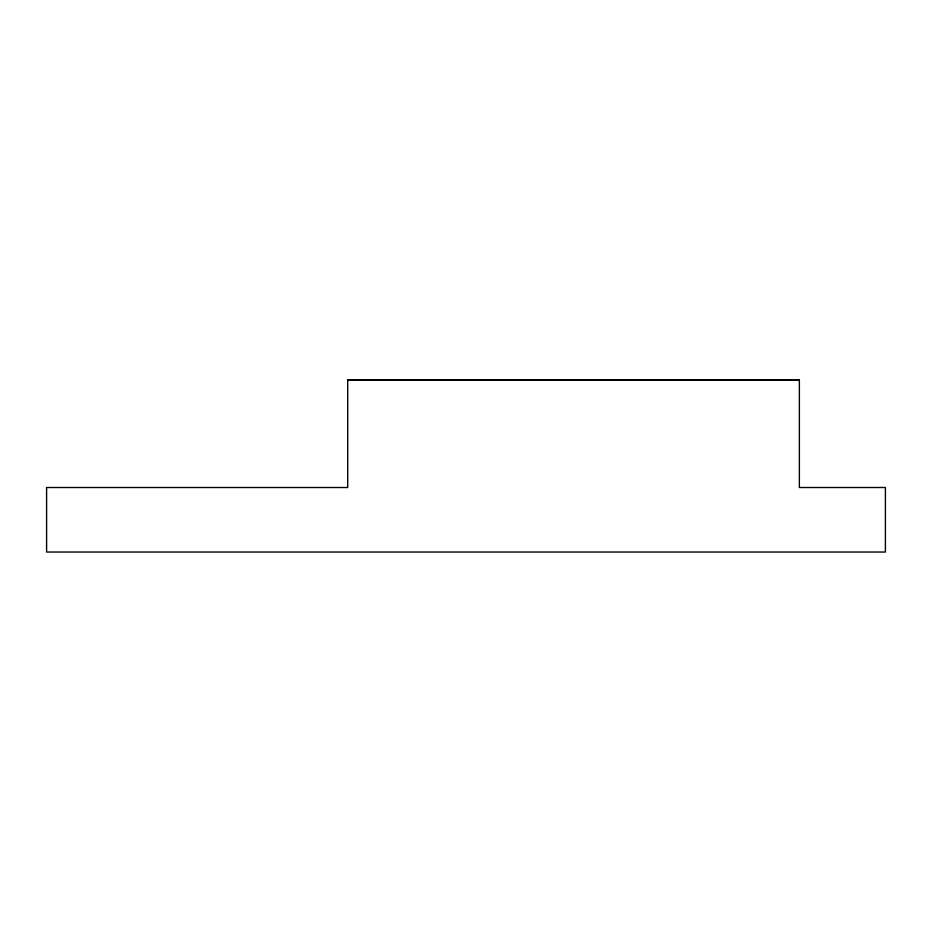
<?xml version="1.0" encoding="UTF-8"?>
<svg xmlns="http://www.w3.org/2000/svg" width="932" height="932" viewBox="0 0 932 932"><rect width="100%" height="100%" fill="white"/><g stroke="black" fill="none" stroke-linecap="round" stroke-linejoin="round"><path stroke-width="1.4" d="M347.706 380.128L799.365 380.128M799.365 379.965L347.706 379.965L347.706 487.506L46.6 487.506L46.6 552.035L885.4 552.035L885.4 487.506L799.365 487.506L799.365 379.965"/></g></svg>
